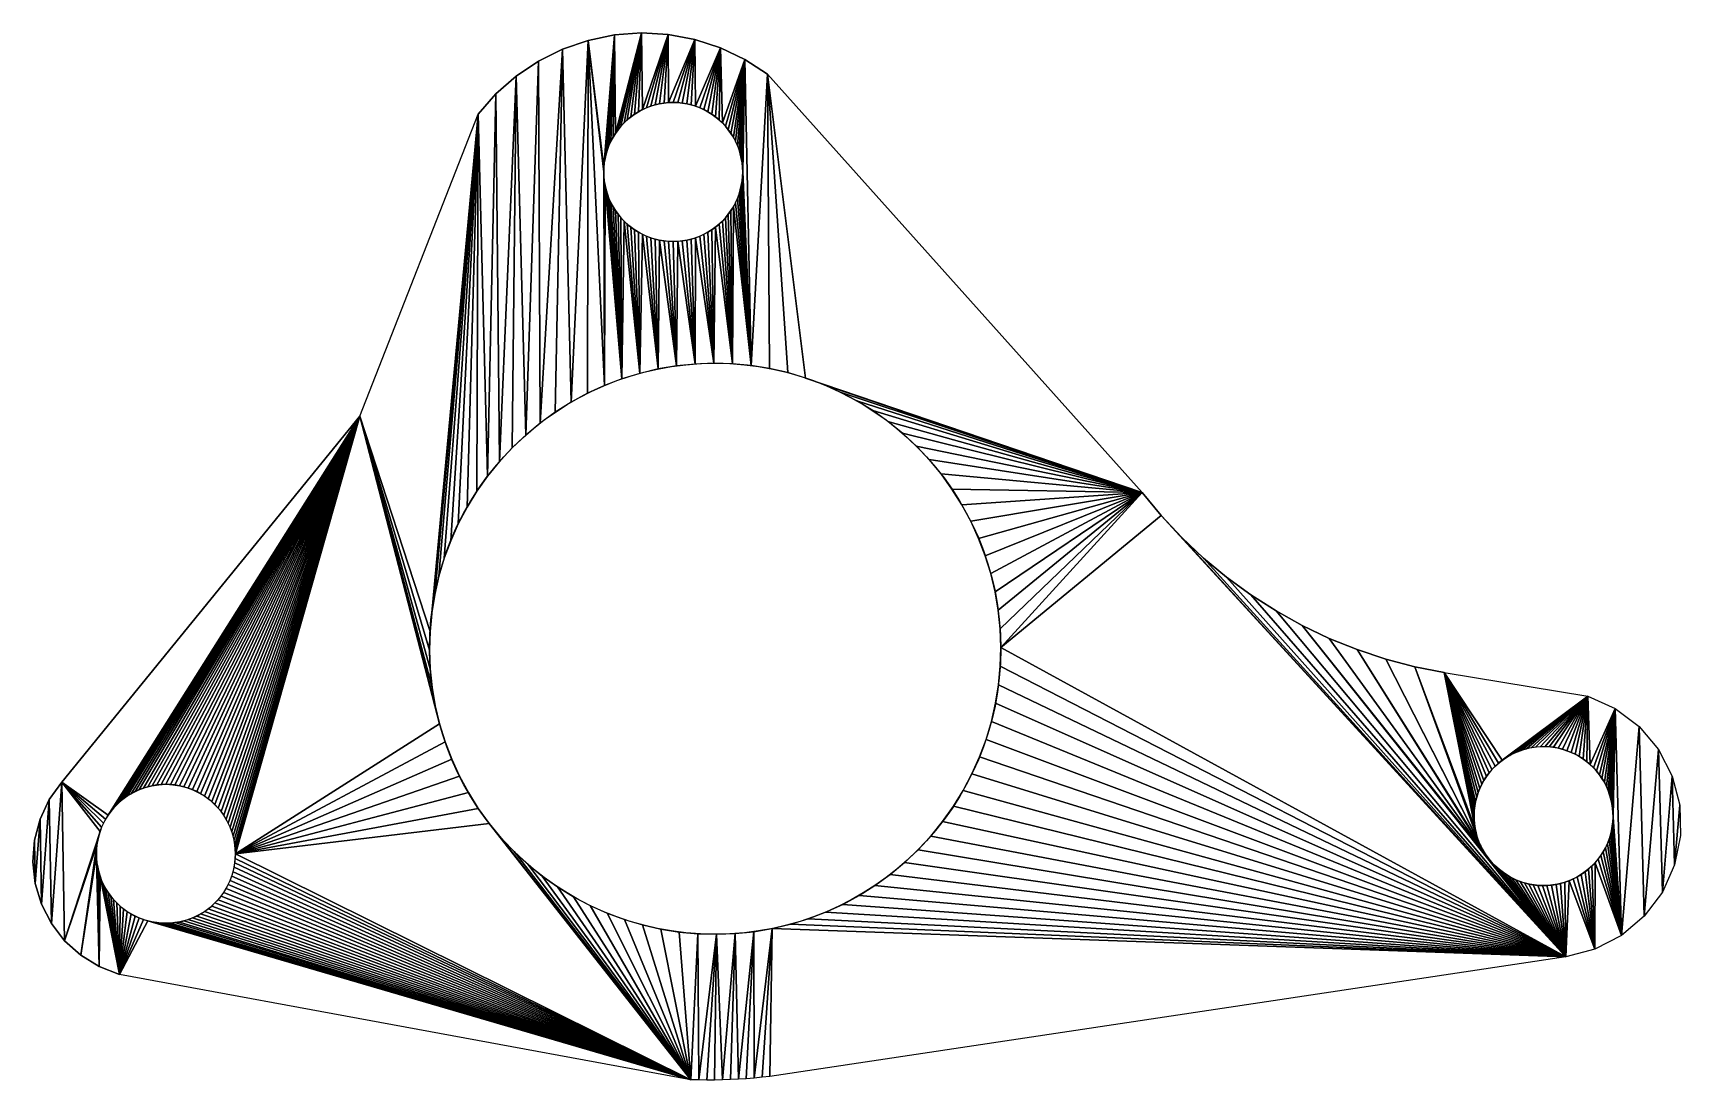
# Model space of a CAD drawing. Extents: x 1.808 to 2.397, y 1.744 to 2.03.
# Drawn here: x 2.2668 to 2.3972, y 1.7494 to 1.8322 of the extents above; entities that cross this region are included whole.
import ezdxf

# ---------------------------------------------------------------- set-up
doc = ezdxf.new("R2010")
doc.units = 0
doc.header["$MEASUREMENT"] = 0
doc.layers.get('0').update_dxf_attribs({"color": 13, "linetype": 'CONTINUOUS'})

msp = doc.modelspace()

# ---------------------------------------------------------------- linework, layer by layer
for p, q in [((2.31281, 1.83208), (2.31072, 1.83165)), ((2.31493, 1.83224), (2.31281, 1.83208)), ((2.31706, 1.83211), (2.31493, 1.83224)), ((2.31916, 1.83172), (2.31706, 1.83211)), ((2.3087, 1.83096), (2.30679, 1.83001)), ((2.31072, 1.83165), (2.3087, 1.83096)), ((2.32119, 1.83105), (2.31916, 1.83172)), ((2.32311, 1.83013), (2.32119, 1.83105)), ((2.30679, 1.83001), (2.30502, 1.82882)), ((2.3249, 1.82897), (2.32311, 1.83013)), ((2.30502, 1.82882), (2.30342, 1.82741)), ((2.3249, 1.82897), (2.35455, 1.79587)), ((2.30342, 1.82741), (2.30201, 1.82581)), ((2.29265, 1.80191), (2.30201, 1.82581)), ((2.29265, 1.80191), (2.26909, 1.77294)), ((2.35606, 1.79404), (2.35455, 1.79587)), ((2.35768, 1.7923), (2.35606, 1.79404)), ((2.35941, 1.79067), (2.35768, 1.7923)), ((2.36123, 1.78916), (2.35941, 1.79067)), ((2.36315, 1.78776), (2.36123, 1.78916)), ((2.36515, 1.78648), (2.36315, 1.78776)), ((2.36722, 1.78533), (2.36515, 1.78648)), ((2.36936, 1.78431), (2.36722, 1.78533)), ((2.37157, 1.78342), (2.36936, 1.78431)), ((2.37382, 1.78268), (2.37157, 1.78342)), ((2.37612, 1.78207), (2.37382, 1.78268)), ((2.37844, 1.78162), (2.37612, 1.78207)), ((2.37844, 1.78162), (2.38982, 1.77974)), ((2.26909, 1.77294), (2.26809, 1.77155)), ((2.26809, 1.77155), (2.26736, 1.76999)), ((2.26736, 1.76999), (2.26692, 1.76833)), ((2.26692, 1.76833), (2.2668, 1.76662)), ((2.2668, 1.76662), (2.26698, 1.76491)), ((2.26698, 1.76491), (2.26748, 1.76327)), ((2.26748, 1.76327), (2.26826, 1.76174)), ((2.26826, 1.76174), (2.2693, 1.76038)), ((2.2693, 1.76038), (2.27058, 1.75923)), ((2.27058, 1.75923), (2.27204, 1.75833)), ((2.38806, 1.7591), (2.3251, 1.74964)), ((2.27204, 1.75833), (2.27364, 1.75771)), ((2.31885, 1.74937), (2.27364, 1.75771)), ((2.31948, 1.74936), (2.31885, 1.74937)), ((2.3201, 1.74935), (2.31948, 1.74936)), ((2.32073, 1.74935), (2.3201, 1.74935)), ((2.32135, 1.74937), (2.32073, 1.74935)), ((2.32198, 1.74939), (2.32135, 1.74937)), ((2.32261, 1.74942), (2.32198, 1.74939)), ((2.32323, 1.74946), (2.32261, 1.74942)), ((2.32385, 1.74951), (2.32323, 1.74946)), ((2.32448, 1.74957), (2.32385, 1.74951)), ((2.3251, 1.74964), (2.32448, 1.74957))]:
    msp.add_line(p, q)
for centre, radius in [((2.31745, 1.82123), 0.0055), ((2.32077, 1.78349), 0.0226), ((2.38631, 1.77025), 0.0055), ((2.27731, 1.76726), 0.0055)]:
    msp.add_circle(centre, radius)

# ---------------------------------------------------------------- meshes
mesh = msp.add_polyface()
corners = [(2.31072, 1.83165), (2.31196, 1.82159), (2.31195, 1.82123), (2.31281, 1.83208), (2.312, 1.82195), (2.31206, 1.82231), (2.31214, 1.82266), (2.31224, 1.823), (2.31237, 1.82334), (2.31252, 1.82367), (2.31269, 1.82398), (2.31288, 1.82429), (2.31493, 1.83224), (2.31309, 1.82458), (2.31332, 1.82486), (2.31356, 1.82512), (2.31382, 1.82537), (2.3141, 1.8256), (2.31439, 1.82581), (2.3147, 1.826), (2.31502, 1.82617), (2.31706, 1.83211), (2.31535, 1.82631), (2.31568, 1.82644), (2.31603, 1.82655), (2.31638, 1.82663), (2.31673, 1.82669), (2.31709, 1.82672), (2.31916, 1.83172), (2.31745, 1.82673), (2.31781, 1.82672), (2.31817, 1.82669), (2.31852, 1.82663), (2.31887, 1.82655), (2.31922, 1.82644), (2.30277, 1.79716), (2.30201, 1.82581), (2.30342, 1.82741), (2.30371, 1.79831), (2.30502, 1.82882), (2.30579, 1.80041), (2.30679, 1.83001), (2.30693, 1.80136), (2.3087, 1.83096), (2.30938, 1.80301), (2.31068, 1.80371), (2.31202, 1.80433), (2.31196, 1.82087), (2.312, 1.82052), (2.31206, 1.82016), (2.3134, 1.80486), (2.31214, 1.81981), (2.31224, 1.81947), (2.31237, 1.81913), (2.31252, 1.8188), (2.31269, 1.81848), (2.31288, 1.81818), (2.31309, 1.81789), (2.31332, 1.81761), (2.31356, 1.81735), (2.31482, 1.80529), (2.31382, 1.8171), (2.3141, 1.81687), (2.31439, 1.81666), (2.3147, 1.81647)]
mesh.append_faces([[corners[k] for k in face] for face in [(1, 3, 4), (4, 3, 5), (5, 3, 6), (6, 3, 7), (7, 3, 8), (8, 3, 9), (9, 3, 10), (10, 3, 11), (11, 12, 13), (13, 12, 14), (14, 12, 15), (15, 12, 16), (16, 12, 17), (17, 12, 18), (18, 12, 19), (19, 12, 20), (20, 21, 22), (22, 21, 23), (23, 21, 24), (24, 21, 25), (25, 21, 26), (26, 21, 27), (27, 28, 29), (29, 28, 30), (30, 28, 31), (31, 28, 32), (32, 28, 33), (33, 28, 34), (44, 0, 45), (45, 0, 46)]], dxfattribs={"vtx0": -1, "vtx1": -1})
mesh.append_faces([[corners[k] for k in face] for face in [(46, 0, 2)]], dxfattribs={"vtx0": -1, "vtx1": -1, "vtx2": -1})
mesh.append_faces([[corners[k] for k in face] for face in [(0, 1, 2), (1, 0, 3), (11, 3, 12), (20, 12, 21), (27, 21, 28), (35, 36, 37), (38, 37, 39), (40, 39, 41), (42, 41, 43), (44, 43, 0), (46, 2, 47), (46, 47, 48), (46, 48, 49), (50, 49, 51), (50, 51, 52), (50, 52, 53), (50, 53, 54), (50, 54, 55), (50, 55, 56), (50, 56, 57), (50, 57, 58), (50, 58, 59), (60, 59, 61), (60, 61, 62), (60, 62, 63), (60, 63, 64)]], dxfattribs={"vtx0": -1, "vtx2": -1})
mesh = msp.add_polyface()
corners = [(2.27456, 1.77202), (2.29265, 1.80191), (2.27488, 1.77219), (2.27521, 1.77234), (2.27555, 1.77246), (2.27589, 1.77257), (2.27624, 1.77265), (2.2766, 1.77271), (2.27695, 1.77274), (2.27731, 1.77276), (2.27767, 1.77274), (2.27803, 1.77271), (2.27839, 1.77265), (2.27874, 1.77257), (2.27908, 1.77246), (2.27942, 1.77234), (2.27975, 1.77219), (2.28006, 1.77202), (2.29821, 1.78486), (2.29817, 1.78338), (2.30201, 1.82581), (2.29835, 1.78633), (2.29858, 1.78779), (2.29891, 1.78924), (2.29933, 1.79065), (2.29985, 1.79204), (2.30045, 1.79339), (2.30114, 1.7947), (2.30192, 1.79596), (2.30277, 1.79716), (2.30342, 1.82741), (2.30371, 1.79831), (2.30502, 1.82882), (2.30471, 1.7994), (2.30579, 1.80041), (2.30679, 1.83001), (2.30693, 1.80136), (2.3087, 1.83096), (2.30812, 1.80222), (2.30938, 1.80301), (2.31202, 1.80433), (2.31206, 1.82016), (2.3134, 1.80486), (2.31356, 1.81735), (2.31482, 1.80529), (2.3147, 1.81647), (2.31502, 1.8163), (2.31626, 1.80564), (2.31535, 1.81615), (2.31568, 1.81603), (2.31603, 1.81592), (2.31638, 1.81584), (2.31771, 1.80588), (2.31673, 1.81578), (2.31709, 1.81575), (2.31745, 1.81574), (2.31781, 1.81575), (2.31919, 1.80603), (2.31817, 1.81578), (2.31852, 1.81584), (2.31887, 1.81592), (2.31922, 1.81603), (2.29896, 1.77754), (2.28281, 1.76726), (2.29862, 1.77898), (2.29837, 1.78043), (2.29822, 1.7819)]
mesh.append_faces([[corners[k] for k in face] for face in [(0, 1, 2), (2, 1, 3), (3, 1, 4), (4, 1, 5), (5, 1, 6), (6, 1, 7), (7, 1, 8), (8, 1, 9), (9, 1, 10), (10, 1, 11), (11, 1, 12), (12, 1, 13), (13, 1, 14), (14, 1, 15), (15, 1, 16), (16, 1, 17), (18, 20, 21), (21, 20, 22), (22, 20, 23), (23, 20, 24), (24, 20, 25), (25, 20, 26), (26, 20, 27), (27, 20, 28), (28, 20, 29), (29, 30, 31), (31, 32, 33), (33, 32, 34), (34, 35, 36), (36, 37, 38), (38, 37, 39), (40, 41, 42), (42, 43, 44), (44, 46, 47), (47, 51, 52), (52, 56, 57), (62, 1, 64), (64, 1, 65), (65, 1, 66), (66, 1, 19)]], dxfattribs={"vtx0": -1, "vtx1": -1})
mesh.append_faces([[corners[k] for k in face] for face in [(62, 63, 1)]], dxfattribs={"vtx0": -1, "vtx1": -1, "vtx2": -1})
mesh.append_faces([[corners[k] for k in face] for face in [(1, 18, 19), (18, 1, 20), (44, 45, 46), (47, 46, 48), (47, 48, 49), (47, 49, 50), (47, 50, 51), (52, 51, 53), (52, 53, 54), (52, 54, 55), (52, 55, 56), (57, 56, 58), (57, 58, 59), (57, 59, 60), (57, 60, 61)]], dxfattribs={"vtx0": -1, "vtx2": -1})
mesh = msp.add_polyface()
corners = [(2.31922, 1.82644), (2.31916, 1.83172), (2.32119, 1.83105), (2.31955, 1.82631), (2.31988, 1.82617), (2.3202, 1.826), (2.3205, 1.82581), (2.3208, 1.8256), (2.32108, 1.82537), (2.32134, 1.82512), (2.32311, 1.83013), (2.32158, 1.82486), (2.32181, 1.82458), (2.32202, 1.82429), (2.32221, 1.82398), (2.32238, 1.82367), (2.32253, 1.82334), (2.32266, 1.823), (2.32276, 1.82266), (2.32284, 1.82231), (2.3229, 1.82195), (2.32294, 1.82159), (2.32295, 1.82123), (2.31919, 1.80603), (2.31922, 1.81603), (2.32066, 1.80609), (2.31955, 1.81615), (2.31988, 1.8163), (2.3202, 1.81647), (2.3205, 1.81666), (2.3208, 1.81687), (2.32214, 1.80605), (2.32108, 1.8171), (2.32134, 1.81735), (2.32158, 1.81761), (2.32181, 1.81789), (2.32202, 1.81818), (2.32221, 1.81848), (2.32361, 1.80591), (2.32238, 1.8188), (2.32253, 1.81913), (2.32266, 1.81947), (2.32276, 1.81981), (2.32284, 1.82016), (2.3229, 1.82052), (2.32294, 1.82087), (2.3249, 1.82897), (2.32508, 1.80568), (2.32652, 1.80535), (2.32793, 1.80492), (2.35455, 1.79587), (2.32932, 1.80441), (2.33067, 1.80381), (2.33198, 1.80311), (2.33324, 1.80234), (2.33444, 1.80148), (2.33559, 1.80055), (2.33668, 1.79954), (2.33769, 1.79847)]
mesh.append_faces([[corners[k] for k in face] for face in [(0, 2, 3), (3, 2, 4), (4, 2, 5), (5, 2, 6), (6, 2, 7), (7, 2, 8), (8, 2, 9), (9, 10, 11), (11, 10, 12), (12, 10, 13), (13, 10, 14), (14, 10, 15), (15, 10, 16), (16, 10, 17), (17, 10, 18), (18, 10, 19), (19, 10, 20), (20, 10, 21), (21, 10, 22), (23, 24, 25), (25, 30, 31), (31, 37, 38), (38, 46, 47), (47, 46, 48), (48, 46, 49), (49, 50, 51), (51, 50, 52), (52, 50, 53), (53, 50, 54), (54, 50, 55), (55, 50, 56), (56, 50, 57), (57, 50, 58)]], dxfattribs={"vtx0": -1, "vtx1": -1})
mesh.append_faces([[corners[k] for k in face] for face in [(38, 22, 10)]], dxfattribs={"vtx0": -1, "vtx1": -1, "vtx2": -1})
mesh.append_faces([[corners[k] for k in face] for face in [(0, 1, 2), (9, 2, 10), (25, 24, 26), (25, 26, 27), (25, 27, 28), (25, 28, 29), (25, 29, 30), (31, 30, 32), (31, 32, 33), (31, 33, 34), (31, 34, 35), (31, 35, 36), (31, 36, 37), (38, 37, 39), (38, 39, 40), (38, 40, 41), (38, 41, 42), (38, 42, 43), (38, 43, 44), (38, 44, 45), (38, 45, 22), (38, 10, 46), (49, 46, 50)]], dxfattribs={"vtx0": -1, "vtx2": -1})
mesh = msp.add_polyface()
corners = [(2.26692, 1.76833), (2.26698, 1.76491), (2.2668, 1.76662), (2.26736, 1.76999), (2.26748, 1.76327), (2.26809, 1.77155), (2.26826, 1.76174), (2.26909, 1.77294), (2.2693, 1.76038), (2.27211, 1.76903), (2.27223, 1.76936), (2.27238, 1.76969), (2.27255, 1.77001), (2.27274, 1.77031), (2.29265, 1.80191), (2.272, 1.76868), (2.27192, 1.76833), (2.27186, 1.76798), (2.27058, 1.75923), (2.27183, 1.76762), (2.27182, 1.76726), (2.27295, 1.77061), (2.27318, 1.77088), (2.27343, 1.77115), (2.27369, 1.77139), (2.27397, 1.77162), (2.27426, 1.77183), (2.27456, 1.77202), (2.28006, 1.77202), (2.28037, 1.77183), (2.28066, 1.77162), (2.28094, 1.77139), (2.2812, 1.77115), (2.28145, 1.77088), (2.28168, 1.77061), (2.28189, 1.77031), (2.28208, 1.77001), (2.27204, 1.75833), (2.27183, 1.7669), (2.27186, 1.76654), (2.27192, 1.76619), (2.272, 1.76583), (2.27211, 1.76549), (2.27364, 1.75771), (2.27223, 1.76515), (2.27238, 1.76483), (2.27255, 1.76451), (2.27274, 1.7642), (2.27295, 1.76391), (2.27318, 1.76363), (2.27343, 1.76337), (2.27369, 1.76312), (2.27397, 1.7629), (2.27426, 1.76269), (2.27456, 1.7625), (2.27488, 1.76233), (2.27521, 1.76218), (2.27555, 1.76205), (2.27589, 1.76195)]
mesh.append_faces([[corners[k] for k in face] for face in [(0, 1, 2)]], dxfattribs={"vtx0": -1})
mesh.append_faces([[corners[k] for k in face] for face in [(1, 3, 4), (4, 5, 6), (6, 7, 8), (9, 7, 10), (10, 7, 11), (11, 7, 12), (12, 7, 13), (8, 17, 18), (13, 14, 21), (21, 14, 22), (22, 14, 23), (23, 14, 24), (24, 14, 25), (25, 14, 26), (26, 14, 27), (28, 14, 29), (29, 14, 30), (30, 14, 31), (31, 14, 32), (32, 14, 33), (33, 14, 34), (34, 14, 35), (35, 14, 36), (37, 42, 43)]], dxfattribs={"vtx0": -1, "vtx1": -1})
mesh.append_faces([[corners[k] for k in face] for face in [(8, 7, 9)]], dxfattribs={"vtx0": -1, "vtx1": -1, "vtx2": -1})
mesh.append_faces([[corners[k] for k in face] for face in [(1, 0, 3), (4, 3, 5), (6, 5, 7), (13, 7, 14), (8, 9, 15), (8, 15, 16), (8, 16, 17), (18, 17, 19), (18, 19, 20), (20, 37, 18), (37, 20, 38), (37, 38, 39), (37, 39, 40), (37, 40, 41), (37, 41, 42), (43, 42, 44), (43, 44, 45), (43, 45, 46), (43, 46, 47), (43, 47, 48), (43, 48, 49), (43, 49, 50), (43, 50, 51), (43, 51, 52), (43, 52, 53), (43, 53, 54), (43, 54, 55), (43, 55, 56), (43, 56, 57), (43, 57, 58)]], dxfattribs={"vtx0": -1, "vtx2": -1})
mesh = msp.add_polyface()
corners = [(2.28208, 1.77001), (2.29265, 1.80191), (2.28225, 1.76969), (2.28239, 1.76936), (2.28252, 1.76903), (2.28263, 1.76868), (2.28271, 1.76833), (2.28277, 1.76798), (2.2828, 1.76762), (2.28281, 1.76726), (2.27364, 1.75771), (2.27589, 1.76195), (2.31885, 1.74937), (2.27624, 1.76186), (2.2766, 1.76181), (2.27695, 1.76177), (2.27731, 1.76176), (2.27767, 1.76177), (2.27803, 1.76181), (2.27839, 1.76186), (2.27874, 1.76195), (2.27908, 1.76205), (2.27942, 1.76218), (2.27975, 1.76233), (2.28006, 1.7625), (2.28037, 1.76269), (2.28066, 1.7629), (2.28094, 1.76312), (2.2812, 1.76337), (2.28145, 1.76363), (2.28168, 1.76391), (2.28189, 1.7642), (2.28208, 1.76451), (2.28225, 1.76483), (2.28239, 1.76515), (2.28252, 1.76549), (2.28263, 1.76583), (2.28271, 1.76619), (2.28277, 1.76654), (2.2828, 1.7669), (2.3029, 1.76965), (2.30203, 1.77084), (2.30125, 1.7721), (2.30054, 1.7734), (2.29993, 1.77474), (2.2994, 1.77612), (2.29896, 1.77754), (2.30384, 1.76851), (2.30486, 1.76743), (2.30594, 1.76643), (2.30709, 1.76549), (2.3083, 1.76464), (2.30956, 1.76386), (2.31087, 1.76317), (2.31222, 1.76257), (2.3136, 1.76205), (2.31502, 1.76163), (2.31646, 1.7613), (2.31792, 1.76106), (2.31939, 1.76093)]
mesh.append_faces([[corners[k] for k in face] for face in [(0, 1, 2), (2, 1, 3), (3, 1, 4), (4, 1, 5), (5, 1, 6), (6, 1, 7), (7, 1, 8), (8, 1, 9), (10, 11, 12), (40, 9, 41), (41, 9, 42), (42, 9, 43), (43, 9, 44), (44, 9, 45), (45, 9, 46)]], dxfattribs={"vtx0": -1, "vtx1": -1})
mesh.append_faces([[corners[k] for k in face] for face in [(12, 9, 40)]], dxfattribs={"vtx0": -1, "vtx1": -1, "vtx2": -1})
mesh.append_faces([[corners[k] for k in face] for face in [(12, 11, 13), (12, 13, 14), (12, 14, 15), (12, 15, 16), (12, 16, 17), (12, 17, 18), (12, 18, 19), (12, 19, 20), (12, 20, 21), (12, 21, 22), (12, 22, 23), (12, 23, 24), (12, 24, 25), (12, 25, 26), (12, 26, 27), (12, 27, 28), (12, 28, 29), (12, 29, 30), (12, 30, 31), (12, 31, 32), (12, 32, 33), (12, 33, 34), (12, 34, 35), (12, 35, 36), (12, 36, 37), (12, 37, 38), (12, 38, 39), (12, 39, 9), (12, 40, 47), (12, 47, 48), (12, 48, 49), (12, 49, 50), (12, 50, 51), (12, 51, 52), (12, 52, 53), (12, 53, 54), (12, 54, 55), (12, 55, 56), (12, 56, 57), (12, 57, 58), (12, 58, 59)]], dxfattribs={"vtx0": -1, "vtx2": -1})
mesh = msp.add_polyface()
corners = [(2.33769, 1.79847), (2.35455, 1.79587), (2.33864, 1.79733), (2.3395, 1.79613), (2.34029, 1.79488), (2.34099, 1.79358), (2.34161, 1.79223), (2.34214, 1.79085), (2.34257, 1.78944), (2.34292, 1.788), (2.34316, 1.78654), (2.34332, 1.78507), (2.34337, 1.78359), (2.31885, 1.74937), (2.31939, 1.76093), (2.31948, 1.74936), (2.32087, 1.76089), (2.3201, 1.74935), (2.32073, 1.74935), (2.32135, 1.74937), (2.32235, 1.76094), (2.32198, 1.74939), (2.32261, 1.74942), (2.32382, 1.76109), (2.32323, 1.74946), (2.32385, 1.74951), (2.32528, 1.76134), (2.32448, 1.74957), (2.3251, 1.74964), (2.38806, 1.7591), (2.32672, 1.76168), (2.32813, 1.76212), (2.32951, 1.76265), (2.33086, 1.76326), (2.33216, 1.76397), (2.33341, 1.76475), (2.33461, 1.76562), (2.33575, 1.76656), (2.33682, 1.76758), (2.33783, 1.76866), (2.33876, 1.76981), (2.33962, 1.77102), (2.34039, 1.77228), (2.34109, 1.77358), (2.34169, 1.77493), (2.3422, 1.77632), (2.34263, 1.77774), (2.34296, 1.77918), (2.34319, 1.78064), (2.34333, 1.78211), (2.35606, 1.79404), (2.35768, 1.7923), (2.35941, 1.79067), (2.36123, 1.78916), (2.36315, 1.78776), (2.36515, 1.78648), (2.36722, 1.78533), (2.38189, 1.76697), (2.36936, 1.78431)]
mesh.append_faces([[corners[k] for k in face] for face in [(0, 1, 2), (2, 1, 3), (3, 1, 4), (4, 1, 5), (5, 1, 6), (6, 1, 7), (7, 1, 8), (8, 1, 9), (9, 1, 10), (10, 1, 11), (11, 1, 12), (13, 14, 15), (15, 16, 17), (17, 16, 18), (18, 16, 19), (19, 20, 21), (21, 20, 22), (22, 23, 24), (24, 23, 25), (25, 26, 27), (27, 26, 28), (28, 26, 29), (50, 12, 1)]], dxfattribs={"vtx0": -1, "vtx1": -1})
mesh.append_faces([[corners[k] for k in face] for face in [(29, 12, 50)]], dxfattribs={"vtx0": -1, "vtx1": -1, "vtx2": -1})
mesh.append_faces([[corners[k] for k in face] for face in [(15, 14, 16), (19, 16, 20), (22, 20, 23), (25, 23, 26), (29, 26, 30), (29, 30, 31), (29, 31, 32), (29, 32, 33), (29, 33, 34), (29, 34, 35), (29, 35, 36), (29, 36, 37), (29, 37, 38), (29, 38, 39), (29, 39, 40), (29, 40, 41), (29, 41, 42), (29, 42, 43), (29, 43, 44), (29, 44, 45), (29, 45, 46), (29, 46, 47), (29, 47, 48), (29, 48, 49), (29, 49, 12), (29, 50, 51), (29, 51, 52), (29, 52, 53), (29, 53, 54), (29, 54, 55), (29, 55, 56), (57, 56, 58)]], dxfattribs={"vtx0": -1, "vtx2": -1})
mesh = msp.add_polyface()
corners = [(2.37844, 1.78162), (2.38083, 1.77069), (2.38081, 1.77033), (2.38087, 1.77105), (2.38093, 1.7714), (2.38102, 1.77175), (2.38113, 1.7721), (2.38126, 1.77243), (2.38142, 1.77276), (2.38159, 1.77307), (2.38179, 1.77337), (2.382, 1.77366), (2.38223, 1.77394), (2.38248, 1.7742), (2.38275, 1.77444), (2.38303, 1.77466), (2.38982, 1.77974), (2.38333, 1.77487), (2.38364, 1.77505), (2.38396, 1.77522), (2.38429, 1.77536), (2.38463, 1.77548), (2.38497, 1.77558), (2.38532, 1.77566), (2.38568, 1.77571), (2.38604, 1.77574), (2.3864, 1.77574), (2.38806, 1.7591), (2.36722, 1.78533), (2.38189, 1.76697), (2.36936, 1.78431), (2.38169, 1.76726), (2.37157, 1.78342), (2.3815, 1.76757), (2.38134, 1.76789), (2.37382, 1.78268), (2.3812, 1.76822), (2.37612, 1.78207), (2.38107, 1.76856), (2.38098, 1.76891), (2.3809, 1.76926), (2.38085, 1.76962), (2.38082, 1.76997), (2.38212, 1.76669), (2.38236, 1.76642), (2.38262, 1.76617), (2.38289, 1.76594), (2.38318, 1.76572), (2.38348, 1.76553), (2.3838, 1.76535), (2.38412, 1.7652), (2.38446, 1.76507), (2.3848, 1.76496), (2.38515, 1.76487), (2.3855, 1.76481), (2.38586, 1.76476), (2.38622, 1.76475), (2.38658, 1.76475), (2.38694, 1.76478), (2.3873, 1.76484)]
mesh.append_faces([[corners[k] for k in face] for face in [(1, 0, 3), (3, 0, 4), (4, 0, 5), (5, 0, 6), (6, 0, 7), (7, 0, 8), (8, 0, 9), (9, 0, 10), (10, 0, 11), (11, 0, 12), (12, 0, 13), (13, 0, 14), (14, 0, 15), (15, 16, 17), (17, 16, 18), (18, 16, 19), (19, 16, 20), (20, 16, 21), (21, 16, 22), (22, 16, 23), (23, 16, 24), (24, 16, 25), (25, 16, 26), (29, 30, 31), (31, 32, 33), (33, 32, 34), (34, 35, 36), (36, 37, 38), (38, 37, 39), (39, 37, 40), (40, 0, 41), (41, 0, 42), (42, 0, 2)]], dxfattribs={"vtx0": -1, "vtx1": -1})
mesh.append_faces([[corners[k] for k in face] for face in [(27, 28, 29)]], dxfattribs={"vtx0": -1, "vtx1": -1, "vtx2": -1})
mesh.append_faces([[corners[k] for k in face] for face in [(0, 1, 2), (15, 0, 16), (31, 30, 32), (34, 32, 35), (36, 35, 37), (40, 37, 0), (27, 29, 43), (27, 43, 44), (27, 44, 45), (27, 45, 46), (27, 46, 47), (27, 47, 48), (27, 48, 49), (27, 49, 50), (27, 50, 51), (27, 51, 52), (27, 52, 53), (27, 53, 54), (27, 54, 55), (27, 55, 56), (27, 56, 57), (27, 57, 58), (27, 58, 59)]], dxfattribs={"vtx0": -1, "vtx2": -1})
mesh = msp.add_polyface()
corners = [(2.3864, 1.77574), (2.38982, 1.77974), (2.38676, 1.77573), (2.38711, 1.77569), (2.38747, 1.77562), (2.38782, 1.77553), (2.38816, 1.77542), (2.3885, 1.77529), (2.38882, 1.77514), (2.38914, 1.77496), (2.38944, 1.77477), (2.38973, 1.77455), (2.39, 1.77432), (2.39198, 1.77877), (2.39026, 1.77407), (2.3905, 1.7738), (2.39073, 1.77352), (2.39093, 1.77323), (2.39112, 1.77292), (2.39128, 1.7726), (2.39142, 1.77227), (2.39154, 1.77193), (2.39164, 1.77158), (2.39172, 1.77123), (2.39177, 1.77088), (2.3918, 1.77052), (2.39181, 1.77016), (2.38806, 1.7591), (2.3873, 1.76484), (2.38765, 1.76491), (2.38799, 1.76501), (2.38833, 1.76513), (2.39036, 1.7597), (2.38866, 1.76528), (2.38898, 1.76544), (2.38929, 1.76562), (2.38959, 1.76583), (2.38987, 1.76605), (2.39014, 1.7663), (2.39039, 1.76655), (2.39247, 1.76079), (2.39062, 1.76683), (2.39083, 1.76712), (2.39103, 1.76742), (2.3912, 1.76773), (2.39136, 1.76806), (2.39149, 1.76839), (2.3916, 1.76874), (2.39169, 1.76909), (2.39175, 1.76944), (2.39179, 1.7698), (2.39388, 1.77733), (2.39428, 1.76232), (2.39541, 1.77551), (2.39571, 1.76422), (2.39649, 1.7734), (2.39668, 1.76639), (2.39708, 1.7711), (2.39715, 1.76872)]
mesh.append_faces([[corners[k] for k in face] for face in [(56, 57, 58)]], dxfattribs={"vtx0": -1})
mesh.append_faces([[corners[k] for k in face] for face in [(0, 1, 2), (2, 1, 3), (3, 1, 4), (4, 1, 5), (5, 1, 6), (6, 1, 7), (7, 1, 8), (8, 1, 9), (9, 1, 10), (10, 1, 11), (11, 1, 12), (12, 13, 14), (14, 13, 15), (15, 13, 16), (16, 13, 17), (17, 13, 18), (18, 13, 19), (19, 13, 20), (20, 13, 21), (21, 13, 22), (22, 13, 23), (23, 13, 24), (24, 13, 25), (25, 13, 26), (27, 31, 32), (32, 39, 40), (40, 51, 52), (52, 53, 54), (54, 55, 56)]], dxfattribs={"vtx0": -1, "vtx1": -1})
mesh.append_faces([[corners[k] for k in face] for face in [(40, 26, 13)]], dxfattribs={"vtx0": -1, "vtx1": -1, "vtx2": -1})
mesh.append_faces([[corners[k] for k in face] for face in [(12, 1, 13), (27, 28, 29), (27, 29, 30), (27, 30, 31), (32, 31, 33), (32, 33, 34), (32, 34, 35), (32, 35, 36), (32, 36, 37), (32, 37, 38), (32, 38, 39), (40, 39, 41), (40, 41, 42), (40, 42, 43), (40, 43, 44), (40, 44, 45), (40, 45, 46), (40, 46, 47), (40, 47, 48), (40, 48, 49), (40, 49, 50), (40, 50, 26), (40, 13, 51), (52, 51, 53), (54, 53, 55), (56, 55, 57)]], dxfattribs={"vtx0": -1, "vtx2": -1})

doc.saveas('drawing.dxf')
